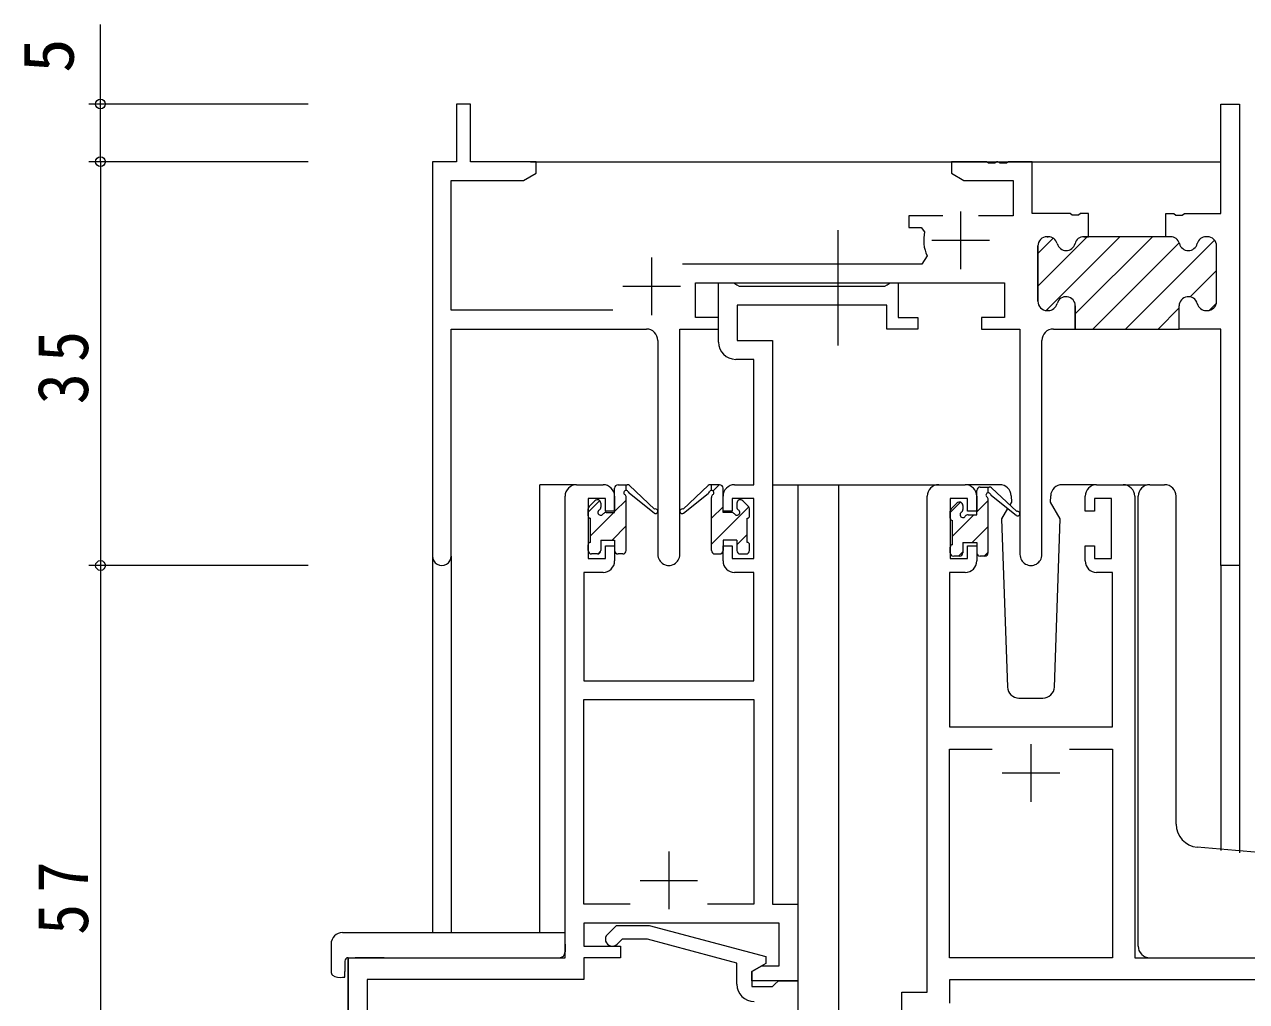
# Model space of a CAD drawing. Units: millimetres, scale not verified. Extents: x -594 to 539, y -420 to 386.
# Drawn here: x -355.2 to -249.2, y 173.4 to 258.1 of the extents above; entities that cross this region are included whole.
import ezdxf
from ezdxf.enums import TextEntityAlignment as Align

# ---------------------------------------------------------------- set-up
doc = ezdxf.new("R2010")
doc.units = ezdxf.units.MM
doc.header["$LTSCALE"] = 2
doc.linetypes.add('CHAIN2', pattern=[12, 9, -1, 1, -1])
for name, color, linetype, lineweight in [('0-3_YKK_11', 7, 'Continuous', 9), ('0-4_YKK_12', 2, 'Continuous', 9), ('0-5_YKK_13', 4, 'Continuous', 9), ('0-7_YKK_D', 6, 'Continuous', 9)]:
    doc.layers.add(name, color=color, linetype=linetype, lineweight=lineweight)
doc.styles.add('ＭＳ ゴシック', font='')
doc.styles.get('ＭＳ ゴシック').set_extended_font_data('MS Gothic')

msp = doc.modelspace()

# ---------------------------------------------------------------- linework, layer by layer
at = {"layer": '0-3_YKK_11'}
for p, q in [((-317.727, 251.169), (-317.727, 246.169)), ((-316.527, 251.169), (-317.727, 251.169)), ((-316.527, 246.169), (-316.527, 251.169)), ((-251.457, 251.169), (-249.827, 251.169)), ((-251.457, 241.669), (-251.457, 251.169)), ((-249.827, 251.169), (-249.827, 211.169)), ((-319.827, 246.169), (-319.827, 211.984)), ((-317.727, 246.169), (-319.827, 246.169)), ((-310.827, 246.169), (-316.527, 246.169)), ((-310.827, 245.169), (-310.827, 246.169)), ((-274.827, 246.169), (-274.827, 245.169)), ((-271.785, 246.169), (-274.827, 246.169)), ((-271.602, 246.049), (-271.785, 246.169)), ((-271.052, 246.049), (-271.602, 246.049)), ((-270.869, 246.169), (-271.052, 246.049)), ((-270.785, 246.169), (-270.869, 246.169)), ((-270.602, 246.049), (-270.785, 246.169)), ((-270.052, 246.049), (-270.602, 246.049)), ((-269.869, 246.169), (-270.052, 246.049)), ((-267.827, 246.169), (-269.869, 246.169)), ((-267.827, 241.669), (-267.827, 246.169)), ((-311.918, 244.539), (-310.827, 245.169)), ((-274.827, 245.169), (-273.736, 244.539)), ((-318.197, 244.539), (-311.918, 244.539)), ((-318.197, 233.299), (-318.197, 244.539)), ((-273.736, 244.539), (-269.457, 244.539)), ((-269.457, 244.539), (-269.457, 241.469)), ((-274.027, 241.869), (-274.027, 236.869)), ((-264.535, 241.669), (-267.827, 241.669)), ((-264.352, 241.549), (-264.535, 241.669)), ((-263.618, 241.669), (-263.802, 241.549)), ((-262.927, 241.669), (-263.618, 241.669)), ((-262.927, 239.669), (-262.927, 241.669)), ((-262.927, 239.669), (-262.927, 241.669)), ((-256.227, 241.669), (-255.535, 241.669)), ((-256.227, 239.669), (-256.227, 241.669)), ((-255.535, 241.669), (-255.352, 241.549)), ((-254.802, 241.549), (-254.618, 241.669)), ((-254.618, 241.669), (-251.457, 241.669)), ((-278.527, 241.469), (-278.527, 240.469)), ((-275.577, 241.469), (-278.527, 241.469)), ((-269.457, 241.469), (-272.477, 241.469)), ((-263.802, 241.549), (-264.352, 241.549)), ((-255.352, 241.549), (-254.802, 241.549)), ((-278.527, 240.469), (-277.434, 240.469)), ((-277.434, 240.469), (-277.142, 240.101)), ((-267.327, 235.385), (-263.043, 239.669)), ((-267.327, 238.213), (-265.996, 239.544)), ((-266.61, 233.273), (-260.214, 239.669)), ((-266.426, 239.669), (-266.527, 239.669)), ((-266.527, 239.669), (-266.426, 239.669)), ((-264.077, 232.978), (-257.386, 239.669)), ((-262.927, 239.669), (-263.328, 239.669)), ((-256.227, 239.669), (-262.927, 239.669)), ((-255.826, 239.669), (-256.227, 239.669)), ((-255.826, 239.669), (-256.227, 239.669)), ((-252.627, 239.669), (-252.728, 239.669)), ((-252.627, 239.669), (-252.728, 239.669)), ((-276.527, 239.369), (-271.527, 239.369)), ((-267.327, 238.869), (-267.327, 234.069)), ((-267.327, 234.069), (-267.327, 238.869)), ((-262.557, 231.669), (-255.077, 239.15)), ((-259.729, 231.669), (-252.014, 239.384)), ((-251.827, 234.069), (-251.827, 238.869)), ((-251.827, 234.069), (-251.827, 238.869)), ((-300.827, 237.869), (-300.827, 232.869)), ((-276.924, 238.011), (-277.377, 237.299)), ((-277.377, 237.299), (-298.135, 237.299)), ((-254.117, 234.453), (-251.827, 236.743)), ((-303.327, 235.369), (-298.327, 235.369)), ((-297.027, 235.669), (-270.227, 235.669)), ((-297.027, 232.669), (-297.027, 235.669)), ((-295.027, 235.669), (-293.697, 235.669)), ((-295.027, 230.539), (-295.027, 235.669)), ((-293.697, 235.669), (-293.422, 235.489)), ((-293.422, 235.489), (-293.239, 235.369)), ((-293.239, 235.369), (-280.586, 235.369)), ((-280.586, 235.369), (-280.402, 235.489)), ((-280.402, 235.489), (-280.127, 235.669)), ((-280.127, 235.669), (-279.427, 235.669)), ((-279.427, 235.669), (-279.427, 232.669)), ((-270.227, 235.669), (-270.227, 232.669)), ((-304.177, 233.299), (-318.197, 233.299)), ((-293.397, 233.739), (-293.397, 230.669)), ((-280.427, 233.739), (-293.397, 233.739)), ((-280.427, 231.669), (-280.427, 233.739)), ((-266.527, 233.269), (-266.426, 233.269)), ((-266.426, 233.269), (-266.527, 233.269)), ((-264.077, 233.669), (-264.077, 231.669)), ((-264.077, 231.669), (-264.077, 233.669)), ((-256.9, 231.669), (-255.077, 233.493)), ((-255.077, 231.669), (-255.077, 233.669)), ((-255.077, 231.669), (-255.077, 233.669)), ((-255.077, 231.669), (-255.077, 233.669)), ((-255.077, 231.669), (-255.077, 233.669)), ((-252.728, 233.269), (-252.627, 233.269)), ((-252.728, 233.269), (-252.627, 233.269)), ((-252.453, 233.288), (-251.846, 233.895)), ((-295.027, 232.669), (-297.027, 232.669)), ((-295.027, 231.669), (-295.027, 232.669)), ((-279.427, 232.669), (-277.727, 232.669)), ((-277.727, 232.669), (-277.727, 231.669)), ((-272.227, 232.669), (-272.227, 231.669)), ((-270.227, 232.669), (-272.227, 232.669)), ((-318.197, 231.669), (-301.277, 231.669)), ((-318.197, 211.984), (-318.197, 231.669)), ((-298.377, 231.669), (-295.027, 231.669)), ((-298.377, 212.119), (-298.377, 231.669)), ((-277.727, 231.669), (-280.427, 231.669)), ((-272.227, 231.669), (-268.877, 231.669)), ((-268.877, 231.669), (-268.877, 212.119)), ((-265.977, 231.669), (-264.077, 231.669)), ((-264.077, 231.669), (-255.077, 231.669)), ((-251.457, 231.669), (-255.077, 231.669)), ((-251.457, 211.169), (-251.457, 231.669)), ((-300.277, 230.669), (-300.277, 212.119)), ((-293.397, 230.669), (-290.327, 230.669)), ((-290.327, 230.669), (-290.327, 181.799)), ((-266.977, 212.119), (-266.977, 230.669)), ((-291.957, 229.039), (-293.527, 229.039)), ((-291.957, 218.169), (-291.957, 229.039)), ((-307.327, 218.169), (-305.027, 218.169)), ((-293.627, 218.169), (-291.957, 218.169)), ((-275.927, 218.169), (-273.627, 218.169)), ((-262.227, 218.169), (-259.927, 218.169)), ((-308.327, 177.169), (-308.327, 217.169)), ((-306.327, 216.969), (-306.327, 211.769)), ((-304.827, 216.969), (-306.327, 216.969)), ((-304.827, 215.869), (-304.827, 216.969)), ((-304.027, 217.169), (-304.027, 215.869)), ((-294.627, 215.869), (-294.627, 217.169)), ((-293.827, 216.969), (-293.827, 215.869)), ((-291.957, 216.969), (-293.827, 216.969)), ((-291.957, 211.769), (-291.957, 216.969)), ((-276.927, 174.169), (-276.927, 217.169)), ((-274.927, 216.969), (-274.927, 211.769)), ((-273.427, 216.969), (-274.927, 216.969)), ((-273.427, 215.869), (-273.427, 216.969)), ((-272.627, 217.169), (-272.627, 215.869)), ((-263.227, 215.869), (-263.227, 217.169)), ((-262.427, 216.969), (-262.427, 215.869)), ((-260.927, 216.969), (-262.427, 216.969)), ((-260.927, 211.769), (-260.927, 216.969)), ((-258.927, 217.169), (-258.927, 177.169)), ((-304.027, 215.869), (-304.827, 215.869)), ((-293.827, 215.869), (-294.627, 215.869)), ((-272.627, 215.869), (-273.427, 215.869)), ((-262.427, 215.869), (-263.227, 215.869)), ((-304.827, 212.869), (-304.027, 212.869)), ((-304.827, 211.769), (-304.827, 212.869)), ((-304.027, 212.869), (-304.027, 211.569)), ((-294.627, 212.869), (-293.827, 212.869)), ((-294.627, 211.569), (-294.627, 212.869)), ((-293.827, 212.869), (-293.827, 211.769)), ((-273.427, 212.869), (-272.627, 212.869)), ((-273.427, 211.769), (-273.427, 212.869)), ((-272.627, 212.869), (-272.627, 211.569)), ((-263.227, 212.869), (-262.427, 212.869)), ((-263.227, 211.569), (-263.227, 212.869)), ((-262.427, 212.869), (-262.427, 211.769)), ((-306.327, 211.769), (-304.827, 211.769)), ((-293.827, 211.769), (-291.957, 211.769)), ((-274.927, 211.769), (-273.427, 211.769)), ((-262.427, 211.769), (-260.927, 211.769)), ((-249.827, 211.169), (-251.457, 211.169)), ((-306.697, 210.569), (-306.697, 201.169)), ((-305.027, 210.569), (-306.697, 210.569)), ((-291.957, 210.569), (-293.627, 210.569)), ((-291.957, 201.169), (-291.957, 210.569)), ((-274.997, 210.569), (-274.997, 197.169)), ((-273.627, 210.569), (-274.997, 210.569)), ((-260.857, 210.569), (-262.227, 210.569)), ((-260.857, 197.169), (-260.857, 210.569)), ((-306.697, 201.169), (-291.957, 201.169)), ((-306.697, 199.539), (-291.957, 199.539)), ((-306.697, 181.799), (-306.697, 199.539)), ((-291.957, 199.539), (-291.957, 181.799)), ((-274.997, 197.169), (-260.857, 197.169)), ((-274.997, 195.239), (-271.277, 195.239)), ((-274.997, 177.169), (-274.997, 195.239)), ((-267.927, 195.669), (-267.927, 190.669)), ((-264.576, 195.239), (-260.857, 195.239)), ((-264.576, 195.239), (-260.857, 195.239)), ((-260.857, 195.239), (-260.857, 177.169)), ((-265.427, 193.169), (-270.427, 193.169)), ((-299.327, 186.369), (-299.327, 181.369)), ((-301.827, 183.869), (-296.827, 183.869)), ((-302.678, 181.799), (-306.697, 181.799)), ((-302.678, 181.799), (-306.697, 181.799)), ((-291.957, 181.799), (-295.977, 181.799)), ((-290.327, 181.799), (-288.127, 181.799)), ((-288.127, 181.799), (-288.127, 175.169)), ((-306.697, 180.169), (-306.697, 178.169)), ((-289.757, 180.169), (-306.697, 180.169)), ((-289.757, 176.469), (-289.757, 180.169)), ((-304.651, 179.193), (-303.875, 179.969)), ((-303.875, 179.969), (-301.03, 179.969)), ((-301.03, 179.969), (-290.927, 177.262)), ((-306.697, 178.169), (-303.527, 178.169)), ((-303.378, 178.769), (-303.803, 178.345)), ((-303.527, 178.169), (-303.527, 177.169)), ((-301.188, 178.769), (-303.378, 178.769)), ((-293.427, 176.69), (-301.188, 178.769)), ((-327.127, 177.169), (-308.327, 177.169)), ((-327.127, 154.169), (-327.127, 177.169)), ((-306.697, 177.169), (-306.697, 175.269)), ((-303.527, 177.169), (-306.697, 177.169)), ((-290.927, 177.262), (-290.927, 176.662)), ((-260.857, 177.169), (-274.997, 177.169)), ((-258.927, 177.169), (-240.127, 177.169)), ((-293.427, 174.869), (-293.427, 176.69)), ((-290.927, 176.662), (-292.127, 175.969)), ((-292.127, 175.969), (-291.261, 176.469)), ((-292.127, 175.969), (-292.127, 174.669)), ((-292.127, 175.169), (-292.127, 175.969)), ((-291.261, 176.469), (-289.757, 176.469)), ((-325.497, 175.269), (-325.497, 170.127)), ((-306.697, 175.269), (-325.497, 175.269)), ((-288.127, 175.169), (-292.127, 175.169)), ((-290.327, 174.669), (-290.127, 174.869)), ((-290.127, 174.869), (-289.827, 175.169)), ((-289.827, 175.169), (-288.127, 175.169)), ((-288.127, 175.169), (-288.127, 154.169)), ((-274.997, 175.239), (-274.997, 173.239)), ((-242.057, 175.239), (-274.997, 175.239)), ((-292.127, 174.669), (-290.327, 174.669)), ((-279.127, 174.169), (-276.927, 174.169)), ((-279.127, 154.169), (-279.127, 174.169))]:
    msp.add_line(p, q, dxfattribs=at)
msp.add_lwpolyline([(-262.927, 239.669), (-263.328, 239.669), (-262.927, 239.669)], dxfattribs=at)
for centre, radius, start, end in [((-274.027, 239.369), 3.2, 166.787, 205.10791), ((-266.527, 238.869), 0.8, 90, 179.99998), ((-266.527, 238.869), 0.8, 90, 179.99998), ((-266.426, 238.869), 0.8, 14.47748, 89.99997), ((-266.426, 238.869), 0.8, 14.47748, 89.99997), ((-263.328, 238.869), 0.8, 90.00002, 165.52251), ((-263.328, 238.869), 0.8, 90.00002, 165.52251), ((-255.826, 238.869), 0.8, 14.47748, 89.99997), ((-255.826, 238.869), 0.8, 14.47748, 89.99997), ((-252.728, 238.869), 0.8, 90.00002, 165.52251), ((-252.728, 238.869), 0.8, 90.00002, 165.52251), ((-252.627, 238.869), 0.8, 0, 89.99998), ((-252.627, 238.869), 0.8, 0, 89.99998), ((-264.877, 239.269), 0.8, 194.47751, 345.52248), ((-264.877, 239.269), 0.8, 194.47751, 345.52248), ((-254.277, 239.269), 0.8, 194.47751, 345.52248), ((-254.277, 239.269), 0.8, 194.47751, 345.52248), ((-264.877, 233.669), 0.8, 0, 165.52248), ((-264.877, 233.669), 0.8, 0, 165.52248), ((-254.277, 233.669), 0.8, 14.47751, 179.99998), ((-254.277, 233.669), 0.8, 14.47751, 179.99998), ((-266.527, 234.069), 0.8, 180, 269.99998), ((-266.527, 234.069), 0.8, 180, 269.99998), ((-266.426, 234.069), 0.8, 270.00002, 345.52251), ((-266.426, 234.069), 0.8, 270.00002, 345.52251), ((-252.728, 234.069), 0.8, 194.47748, 269.99997), ((-252.728, 234.069), 0.8, 194.47748, 269.99997), ((-252.627, 234.069), 0.8, 270, 359.99998), ((-252.627, 234.069), 0.8, 270, 359.99998), ((-301.277, 230.669), 1, 0, 89.99998), ((-265.977, 230.669), 1, 90, 179.99998), ((-293.527, 230.539), 1.5, 180, 269.99998), ((-307.327, 217.169), 1, 90, 179.99998), ((-305.027, 217.169), 1, 0, 89.99998), ((-293.627, 217.169), 1, 90, 179.99998), ((-275.927, 217.169), 1, 90, 179.99998), ((-273.627, 217.169), 1, 0, 89.99998), ((-262.227, 217.169), 1, 90, 179.99998), ((-259.927, 217.169), 1, 0, 89.99998), ((-319.012, 211.984), 0.815, 179.99998, 0), ((-299.327, 212.119), 0.95, 179.99998, 0), ((-267.927, 212.119), 0.95, 179.99998, 0), ((-305.027, 211.569), 1, 270, 359.99998), ((-293.627, 211.569), 1, 180, 269.99998), ((-273.627, 211.569), 1, 270, 359.99998), ((-262.227, 211.569), 1, 180, 269.99998), ((-304.227, 178.769), 0.6, 134.99998, 315), ((-291.927, 174.869), 1.5, 180, 269.99998)]:
    msp.add_arc(centre, radius, start, end, dxfattribs=at)
at = {"layer": '0-4_YKK_12'}
for p, q in [((-311.327, 246.169), (-251.457, 246.169)), ((-307.327, 218.169), (-310.527, 218.169)), ((-310.527, 179.357), (-310.527, 218.169)), ((-290.327, 218.169), (-284.627, 218.169)), ((-288.127, 218.169), (-288.127, 108.919)), ((-285.127, 218.169), (-275.927, 218.169)), ((-284.627, 218.169), (-284.627, 108.919)), ((-259.927, 218.169), (-257.86, 218.169)), ((-319.827, 211.984), (-319.827, 179.357)), ((-318.197, 211.984), (-318.197, 179.357)), ((-249.827, 211.169), (-251.457, 211.169)), ((-251.457, 211.169), (-251.457, 186.47)), ((-249.827, 211.169), (-249.827, 186.246)), ((-327.127, 177.169), (-327.127, 108.919)), ((-324.027, 177.169), (-326.527, 177.169))]:
    msp.add_line(p, q, dxfattribs=at)
at = {"layer": '0-5_YKK_13', "linetype": 'CHAIN2'}
msp.add_line((-284.629, 230.239), (-284.629, 240.227), dxfattribs=at)
at = {"layer": '0-5_YKK_13'}
for p, q in [((-304.026, 215.769), (-304.026, 217.869)), ((-303.726, 218.169), (-302.936, 218.169)), ((-303.026, 217.669), (-303.026, 218.169)), ((-302.742, 218.099), (-300.56, 216.051)), ((-300.593, 215.706), (-302.733, 217.403)), ((-295.911, 218.099), (-298.093, 216.051)), ((-298.061, 215.706), (-295.921, 217.403)), ((-294.927, 218.169), (-295.718, 218.169)), ((-295.627, 217.669), (-295.627, 218.169)), ((-294.961, 218.169), (-295.504, 217.626)), ((-294.627, 215.769), (-294.627, 217.869)), ((-270.64, 218.169), (-273.627, 218.169)), ((-272.626, 215.569), (-272.626, 217.669)), ((-272.326, 217.969), (-271.536, 217.969)), ((-271.626, 217.469), (-271.626, 217.969)), ((-271.342, 217.899), (-269.16, 215.851)), ((-262.227, 218.169), (-265.213, 218.169)), ((-257.629, 218.169), (-256.329, 218.169)), ((-306.326, 215.784), (-305.322, 216.789)), ((-306.238, 216.281), (-305.738, 216.781)), ((-305.226, 216.569), (-305.226, 216.23)), ((-304.026, 215.839), (-303.026, 216.839)), ((-303.026, 212.469), (-303.026, 217.069)), ((-295.627, 212.469), (-295.627, 217.069)), ((-294.627, 216.257), (-295.627, 215.257)), ((-292.389, 216.251), (-295.627, 213.012)), ((-293.427, 216.569), (-293.427, 216.23)), ((-292.415, 216.281), (-292.915, 216.781)), ((-274.926, 215.753), (-274.027, 216.652)), ((-274.838, 216.081), (-274.338, 216.581)), ((-273.826, 216.369), (-273.826, 216.03)), ((-272.626, 215.808), (-271.626, 216.808)), ((-271.626, 212.269), (-271.626, 216.869)), ((-269.193, 215.506), (-271.333, 217.203)), ((-269.622, 216.669), (-269.766, 216.42)), ((-269.641, 217.204), (-269.622, 216.669)), ((-266.232, 216.669), (-266.213, 217.204)), ((-265.384, 215.202), (-266.232, 216.669)), ((-255.329, 188.744), (-255.329, 217.169)), ((-306.326, 215.469), (-306.326, 216.069)), ((-306.126, 213.739), (-304.096, 215.769)), ((-306.126, 213.169), (-306.126, 215.269)), ((-304.765, 215.769), (-304.026, 215.769)), ((-293.888, 215.769), (-294.627, 215.769)), ((-292.527, 213.169), (-292.527, 215.269)), ((-292.327, 215.469), (-292.327, 216.069)), ((-274.926, 215.269), (-274.926, 215.869)), ((-274.726, 213.708), (-272.865, 215.569)), ((-273.365, 215.569), (-272.626, 215.569)), ((-269.948, 216.105), (-270.469, 215.202)), ((-270.469, 215.202), (-269.96, 200.634)), ((-265.893, 200.634), (-265.384, 215.202)), ((-304.251, 213.369), (-303.026, 214.594)), ((-274.726, 212.969), (-274.726, 215.069)), ((-273.02, 213.169), (-271.626, 214.563)), ((-305.226, 213.369), (-304.026, 213.369)), ((-305.226, 213.369), (-305.226, 212.469)), ((-304.026, 213.369), (-304.026, 212.469)), ((-294.627, 213.369), (-294.627, 212.469)), ((-293.427, 213.369), (-294.627, 213.369)), ((-292.527, 213.867), (-293.427, 212.967)), ((-293.427, 213.369), (-293.427, 212.469)), ((-273.826, 213.169), (-272.626, 213.169)), ((-273.826, 213.169), (-273.826, 212.269)), ((-272.626, 213.169), (-272.626, 212.269)), ((-306.326, 212.469), (-306.326, 212.969)), ((-305.526, 212.169), (-306.026, 212.169)), ((-305.437, 212.182), (-305.24, 212.38)), ((-303.326, 212.169), (-303.726, 212.169)), ((-303.145, 212.23), (-303.087, 212.288)), ((-295.327, 212.169), (-294.927, 212.169)), ((-293.127, 212.169), (-292.627, 212.169)), ((-292.327, 212.469), (-292.327, 212.969)), ((-274.926, 212.269), (-274.926, 212.769)), ((-274.126, 211.969), (-274.626, 211.969)), ((-274.22, 211.969), (-273.826, 212.363)), ((-271.926, 211.969), (-272.326, 211.969)), ((-271.975, 211.969), (-271.626, 212.318)), ((-268.961, 199.669), (-266.892, 199.669)), ((-202.042, 182.249), (-253.504, 186.751)), ((-327.615, 179.357), (-308.327, 179.357)), ((-308.327, 178.357), (-308.327, 179.357)), ((-328.615, 178.357), (-328.615, 175.982)), ((-308.327, 178.357), (-308.327, 177.669)), ((-327.127, 177.169), (-308.827, 177.169)), ((-257.629, 177.169), (-201.429, 177.169)), ((-327.427, 176.869), (-327.427, 175.977)), ((-327.427, 175.477), (-327.427, 175.977)), ((-327.615, 175.477), (-327.427, 175.477))]:
    msp.add_line(p, q, dxfattribs=at)
msp.add_lwpolyline([(-258.629, 178.169), (-258.629, 187.2), (-258.629, 217.169)], dxfattribs=at)
for centre, radius, start, end in [((-303.726, 217.869), 0.3, 90, 180), ((-303.026, 217.469), 0.2, 20.88332, 233.1301), ((-303.326, 217.069), 0.3, 0, 53.1301), ((-302.936, 217.869), 0.3, 49.8974, 90), ((-302.559, 217.647), 0.3, 200.88332, 234.62001), ((-296.095, 217.647), 0.3, 305.37997, 339.11667), ((-295.718, 217.869), 0.3, 90, 130.10258), ((-295.627, 217.469), 0.2, 306.86989, 159.11667), ((-295.327, 217.069), 0.3, 126.86989, 180), ((-294.927, 217.869), 0.3, 0, 90), ((-272.326, 217.669), 0.3, 90, 180), ((-271.626, 217.269), 0.2, 20.88332, 233.1301), ((-271.536, 217.669), 0.3, 49.8974, 90), ((-271.159, 217.447), 0.3, 200.88332, 234.62001), ((-270.64, 217.169), 1, 2, 90), ((-265.213, 217.169), 1, 90, 178), ((-257.629, 217.169), 1, 90, 180), ((-256.329, 217.169), 1, 0, 90), ((-306.026, 216.069), 0.3, 135, 180), ((-305.526, 216.569), 0.3, 0, 135), ((-305.526, 216.23), 0.3, 303.05573, 0), ((-293.127, 216.569), 0.3, 45, 180), ((-293.127, 216.23), 0.3, 180, 236.94426), ((-292.627, 216.069), 0.3, 0, 45), ((-274.126, 216.369), 0.3, 0, 135), ((-271.926, 216.869), 0.3, 0, 53.1301), ((-306.126, 215.469), 0.2, 180, 270), ((-305.226, 215.769), 0.25, 123.05573, 326.94426), ((-304.765, 215.469), 0.3, 90, 146.94426), ((-300.477, 215.869), 0.2, 234.62001, 114.62001), ((-298.177, 215.869), 0.2, 65.37997, 305.37997), ((-293.888, 215.469), 0.3, 33.05573, 90), ((-293.427, 215.769), 0.25, 213.05573, 56.94426), ((-292.527, 215.469), 0.2, 270, 0), ((-274.626, 215.869), 0.3, 135, 180), ((-274.726, 215.269), 0.2, 180, 270), ((-273.826, 215.569), 0.25, 123.05573, 326.94426), ((-274.126, 216.03), 0.3, 303.05573, 0), ((-273.365, 215.269), 0.3, 90, 146.94426), ((-269.077, 215.669), 0.2, 234.62001, 114.62001), ((-306.126, 212.969), 0.2, 90, 180), ((-292.527, 212.969), 0.2, 0, 90), ((-306.026, 212.469), 0.3, 180, 270), ((-305.526, 212.469), 0.3, 270, 0), ((-303.726, 212.469), 0.3, 180, 270), ((-303.326, 212.469), 0.3, 270, 0), ((-295.327, 212.469), 0.3, 180, 270), ((-294.927, 212.469), 0.3, 270, 0), ((-293.127, 212.469), 0.3, 180, 270), ((-292.627, 212.469), 0.3, 270, 0), ((-274.726, 212.769), 0.2, 90, 180), ((-274.626, 212.269), 0.3, 180, 270), ((-274.126, 212.269), 0.3, 270, 0), ((-272.326, 212.269), 0.3, 180, 270), ((-271.926, 212.269), 0.3, 270, 0), ((-268.961, 200.669), 1, 182, 270), ((-266.892, 200.669), 1, 270, 358), ((-253.329, 188.744), 2, 180, 264.99998), ((-327.615, 178.357), 1, 90.0051, 180), ((-257.629, 178.169), 1, 180, 224.427), ((-327.127, 176.869), 0.3, 90, 180), ((-308.827, 177.669), 0.5, 270, 0), ((-257.629, 178.169), 1, 224.427, 238.63301), ((-257.629, 178.169), 1, 224.427, 270), ((-328.188, 175.954), 0.427, 176.2506, 225.91696), ((-327.842, 176.623), 1.168, 236.65906, 281.21634)]:
    msp.add_arc(centre, radius, start, end, dxfattribs=at)
at = {"layer": '0-7_YKK_D'}
for p, q in [((-348.615, 251.169), (-348.615, 258.069)), ((-330.615, 251.169), (-349.615, 251.169)), ((-348.615, 246.169), (-348.615, 251.169)), ((-330.615, 246.169), (-349.615, 246.169)), ((-330.615, 246.169), (-349.615, 246.169)), ((-348.615, 246.169), (-348.615, 211.169)), ((-330.615, 211.169), (-349.615, 211.169)), ((-330.615, 211.169), (-349.615, 211.169)), ((-348.615, 211.169), (-348.615, 154.169))]:
    msp.add_line(p, q, dxfattribs=at)
for centre in [(-348.615, 251.169), (-348.615, 246.169), (-348.615, 246.169), (-348.615, 211.169), (-348.615, 211.169)]:
    msp.add_circle(centre, 0.425, dxfattribs=at)

# ---------------------------------------------------------------- texts
at = {"layer": '0-7_YKK_D', "color": 7, "style": 'ＭＳ ゴシック'}
msp.add_text('5', height=4.399, rotation=90, dxfattribs=at).set_placement((-349.615, 253.869), align=Align.BOTTOM_LEFT)
at = {"layer": '0-7_YKK_D', "color": 7, "char_height": 4.399, "attachment_point": 7, "rotation": 90, "style": 'ＭＳ ゴシック'}
for s, insert in [('\\T1.36;\\W0.9;35', (-349.615, 225.149)), ('\\T1.36;\\W0.9;57', (-349.615, 179.149))]:
    msp.add_mtext(s, dxfattribs=dict(at, insert=insert))

doc.saveas('drawing.dxf')
